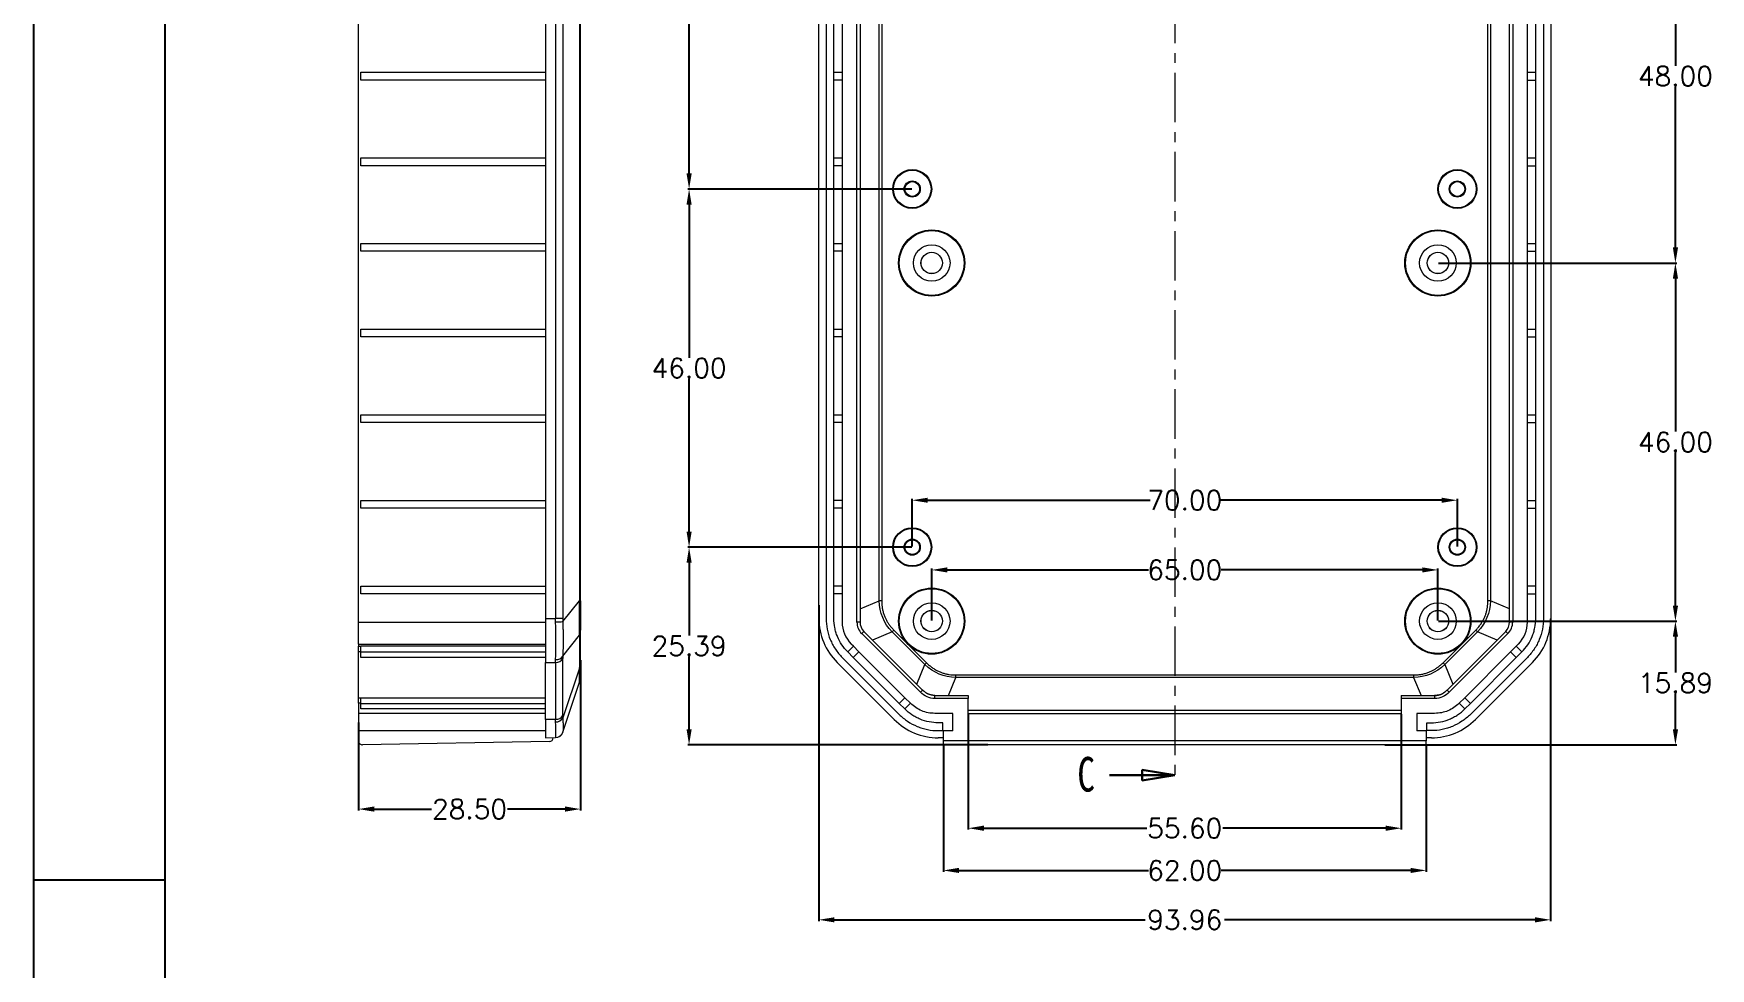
# Model space of a CAD drawing. Header units: inches. Extents: x 1153 to 4131, y 573 to 1071.
# Drawn here: x 3479.8 to 3695.2, y 792 to 912.1 of the extents above; entities that cross this region are included whole.
import ezdxf

# ---------------------------------------------------------------- set-up
doc = ezdxf.new("R2010")
doc.units = ezdxf.units.IN
doc.linetypes.add('CENTER', pattern=[10.16, 6.35, -1.27, 1.27, -1.27])
doc.styles.add('SLDTEXTSTYLE0', font='TXT', dxfattribs={"width": 0.75})
doc.styles.get("Standard").update_dxf_attribs({"font": 'txt', "bigfont": 'gbcbig.shx'})
doc.dimstyles.new('2.5', dxfattribs={"dimtxt": 2.5, "dimasz": 2, "dimexe": 0.18, "dimexo": 0.0625, "dimgap": 0.09, "dimtad": 0, "dimtih": 1, "dimtoh": 1, "dimzin": 0, "dimdsep": 46, "dimtxsty": 'Standard', "dimcen": 2, "dimadec": 0, "dimazin": 0, "dimtfac": 1, "dimtofl": 0, "dimtmove": 0, "dimatfit": 3, "dimfxl": 1, "dimtolj": 1, "dimtzin": 0, "dimarcsym": 0})

# ---------------------------------------------------------------- blocks, each defined once
blk = doc.blocks.new('_CLOSED')
at = {"color": 0, "linetype": 'ByBlock', "lineweight": -2}
for p, q in [((-1, 0.166667), (0, 0)), ((-1, 0.166667), (-1, -0.166667)), ((0, 0), (-1, -0.166667)), ((0, 0), (-1, 0))]:
    blk.add_line(p, q, dxfattribs=at)
blk = doc.blocks.new('*D364')
at = {"color": 0, "lineweight": -2}
for p, q in [((3550.06, 831.61), (3550.06, 812.28)), ((3521.56, 823.57), (3521.56, 812.28)), ((3523.56, 812.46), (3530.93, 812.46)), ((3548.06, 812.46), (3540.69, 812.46))]:
    blk.add_line(p, q, dxfattribs=at)
at = {"color": 0}
for points in [[(3523.56, 812.8), (3523.56, 812.13), (3521.56, 812.46)], [(3548.06, 812.8), (3548.06, 812.13), (3550.06, 812.46)]]:
    blk.add_solid(points, dxfattribs=at)
at = {"layer": 'Defpoints', "color": 0}
for p in [(3550.06, 831.68), (3521.56, 823.63), (3521.56, 812.46)]:
    blk.add_point(p, dxfattribs=at)
at = {"color": 0, "insert": (3535.81, 812.46), "char_height": 2.5, "attachment_point": 5}
blk.add_mtext('\\A1;28.50', dxfattribs=at)
blk = doc.blocks.new('*D365')
at = {"color": 0, "lineweight": -2}
for p, q in [((3580.67, 838.64), (3580.67, 798.06)), ((3674.63, 836.88), (3674.63, 798.06)), ((3582.67, 798.24), (3622.56, 798.24)), ((3672.63, 798.24), (3632.74, 798.24))]:
    blk.add_line(p, q, dxfattribs=at)
at = {"color": 0}
for points in [[(3582.67, 798.57), (3582.67, 797.9), (3580.67, 798.24)], [(3672.63, 798.57), (3672.63, 797.9), (3674.63, 798.24)]]:
    blk.add_solid(points, dxfattribs=at)
at = {"layer": 'Defpoints', "color": 0}
for p in [(3580.67, 838.7), (3674.63, 836.94), (3674.63, 798.24)]:
    blk.add_point(p, dxfattribs=at)
at = {"color": 0, "insert": (3627.65, 798.24), "char_height": 2.5, "attachment_point": 5}
blk.add_mtext('\\A1;93.96', dxfattribs=at)
blk = doc.blocks.new('*D366')
at = {"color": 0, "lineweight": -2}
for p, q in [((3596.65, 820.65), (3596.65, 804.4)), ((3658.65, 820.65), (3658.65, 804.4)), ((3598.65, 804.58), (3622.98, 804.58)), ((3656.65, 804.58), (3632.33, 804.58))]:
    blk.add_line(p, q, dxfattribs=at)
at = {"color": 0}
for points in [[(3598.65, 804.91), (3598.65, 804.25), (3596.65, 804.58)], [(3656.65, 804.91), (3656.65, 804.25), (3658.65, 804.58)]]:
    blk.add_solid(points, dxfattribs=at)
at = {"layer": 'Defpoints', "color": 0}
for p in [(3596.65, 820.71), (3658.65, 820.71), (3658.65, 804.58)]:
    blk.add_point(p, dxfattribs=at)
at = {"color": 0, "insert": (3627.65, 804.58), "char_height": 2.5, "attachment_point": 5}
blk.add_mtext('\\A1;62.00', dxfattribs=at)
blk = doc.blocks.new('*D367')
at = {"color": 0, "lineweight": -2}
for p, q in [((3599.85, 824.65), (3599.85, 809.82)), ((3655.45, 824.65), (3655.45, 809.82)), ((3601.85, 810), (3622.77, 810)), ((3653.45, 810), (3632.53, 810))]:
    blk.add_line(p, q, dxfattribs=at)
at = {"color": 0}
for points in [[(3601.85, 810.34), (3601.85, 809.67), (3599.85, 810)], [(3653.45, 810.34), (3653.45, 809.67), (3655.45, 810)]]:
    blk.add_solid(points, dxfattribs=at)
at = {"layer": 'Defpoints', "color": 0}
for p in [(3599.85, 824.71), (3655.45, 824.71), (3655.45, 810)]:
    blk.add_point(p, dxfattribs=at)
at = {"color": 0, "insert": (3627.65, 810), "char_height": 2.5, "attachment_point": 5}
blk.add_mtext('\\A1;55.60', dxfattribs=at)
blk = doc.blocks.new('*D368')
at = {"color": 0, "lineweight": -2}
for p, q in [((3595.15, 836.67), (3595.15, 843.36)), ((3597.15, 843.18), (3622.98, 843.18)), ((3658.15, 843.18), (3632.33, 843.18)), ((3660.15, 836.67), (3660.15, 843.36))]:
    blk.add_line(p, q, dxfattribs=at)
at = {"color": 0}
for points in [[(3597.15, 843.51), (3597.15, 842.85), (3595.15, 843.18)], [(3658.15, 843.51), (3658.15, 842.85), (3660.15, 843.18)]]:
    blk.add_solid(points, dxfattribs=at)
at = {"layer": 'Defpoints', "color": 0}
for p in [(3660.15, 843.18), (3595.15, 836.6), (3660.15, 836.6)]:
    blk.add_point(p, dxfattribs=at)
at = {"color": 0, "insert": (3627.65, 843.18), "char_height": 2.5, "attachment_point": 5}
blk.add_mtext('\\A1;65.00', dxfattribs=at)
blk = doc.blocks.new('*D369')
at = {"color": 0, "lineweight": -2}
for p, q in [((3592.65, 846.17), (3592.65, 852.31)), ((3594.65, 852.13), (3623.19, 852.13)), ((3660.65, 852.13), (3632.12, 852.13)), ((3662.65, 846.17), (3662.65, 852.31))]:
    blk.add_line(p, q, dxfattribs=at)
at = {"color": 0}
for points in [[(3594.65, 852.46), (3594.65, 851.8), (3592.65, 852.13)], [(3660.65, 852.46), (3660.65, 851.8), (3662.65, 852.13)]]:
    blk.add_solid(points, dxfattribs=at)
at = {"layer": 'Defpoints', "color": 0}
for p in [(3662.65, 852.13), (3592.65, 846.1), (3662.65, 846.1)]:
    blk.add_point(p, dxfattribs=at)
at = {"color": 0, "insert": (3627.65, 852.13), "char_height": 2.5, "attachment_point": 5}
blk.add_mtext('\\A1;70.00', dxfattribs=at)
blk = doc.blocks.new('*D370')
at = {"color": 0, "lineweight": -2}
for p, q in [((3660.22, 836.6), (3690.83, 836.6)), ((3690.65, 834.6), (3690.65, 830)), ((3690.65, 822.71), (3690.65, 827.32)), ((3653.32, 820.71), (3690.83, 820.71))]:
    blk.add_line(p, q, dxfattribs=at)
at = {"color": 0}
for points in [[(3690.32, 834.6), (3690.99, 834.6), (3690.65, 836.6)], [(3690.32, 822.71), (3690.99, 822.71), (3690.65, 820.71)]]:
    blk.add_solid(points, dxfattribs=at)
at = {"layer": 'Defpoints', "color": 0}
for p in [(3660.15, 836.6), (3690.65, 836.6), (3653.26, 820.71)]:
    blk.add_point(p, dxfattribs=at)
at = {"color": 0, "insert": (3690.65, 828.66), "char_height": 2.5, "attachment_point": 5}
blk.add_mtext('\\A1;15.89', dxfattribs=at)
blk = doc.blocks.new('*D371')
at = {"color": 0, "lineweight": -2}
for p, q in [((3660.22, 882.6), (3690.83, 882.6)), ((3690.65, 880.6), (3690.65, 860.94)), ((3690.65, 838.6), (3690.65, 858.26)), ((3660.22, 836.6), (3690.83, 836.6))]:
    blk.add_line(p, q, dxfattribs=at)
at = {"color": 0}
for points in [[(3690.32, 880.6), (3690.99, 880.6), (3690.65, 882.6)], [(3690.32, 838.6), (3690.99, 838.6), (3690.65, 836.6)]]:
    blk.add_solid(points, dxfattribs=at)
at = {"layer": 'Defpoints', "color": 0}
for p in [(3660.15, 882.6), (3690.65, 882.6), (3660.15, 836.6)]:
    blk.add_point(p, dxfattribs=at)
at = {"color": 0, "insert": (3690.65, 859.6), "char_height": 2.5, "attachment_point": 5}
blk.add_mtext('\\A1;46.00', dxfattribs=at)
blk = doc.blocks.new('*D372')
at = {"color": 0, "lineweight": -2}
for p, q in [((3660.22, 930.6), (3690.83, 930.6)), ((3690.65, 928.6), (3690.65, 907.94)), ((3690.65, 884.6), (3690.65, 905.26)), ((3660.22, 882.6), (3690.83, 882.6))]:
    blk.add_line(p, q, dxfattribs=at)
at = {"color": 0}
for points in [[(3690.32, 928.6), (3690.99, 928.6), (3690.65, 930.6)], [(3690.32, 884.6), (3690.99, 884.6), (3690.65, 882.6)]]:
    blk.add_solid(points, dxfattribs=at)
at = {"layer": 'Defpoints', "color": 0}
for p in [(3660.15, 930.6), (3690.65, 930.6), (3660.15, 882.6)]:
    blk.add_point(p, dxfattribs=at)
at = {"color": 0, "insert": (3690.65, 906.6), "char_height": 2.5, "attachment_point": 5}
blk.add_mtext('\\A1;48.00', dxfattribs=at)
blk = doc.blocks.new('*D380')
at = {"color": 0, "lineweight": -2}
for p, q in [((3592.59, 846.1), (3563.82, 846.1)), ((3564, 844.1), (3564, 834.75)), ((3564, 822.71), (3564, 832.07)), ((3602.38, 820.71), (3563.82, 820.71))]:
    blk.add_line(p, q, dxfattribs=at)
at = {"color": 0}
for points in [[(3563.67, 844.1), (3564.33, 844.1), (3564, 846.1)], [(3563.67, 822.71), (3564.33, 822.71), (3564, 820.71)]]:
    blk.add_solid(points, dxfattribs=at)
at = {"layer": 'Defpoints', "color": 0}
for p in [(3564, 846.1), (3592.65, 846.1), (3602.45, 820.71)]:
    blk.add_point(p, dxfattribs=at)
at = {"color": 0, "insert": (3564, 833.41), "char_height": 2.5, "attachment_point": 5}
blk.add_mtext('\\A1;25.39', dxfattribs=at)
blk = doc.blocks.new('*D381')
at = {"color": 0, "lineweight": -2}
for p, q in [((3592.59, 892.1), (3563.82, 892.1)), ((3564, 890.1), (3564, 870.44)), ((3564, 848.1), (3564, 867.76)), ((3592.59, 846.1), (3563.82, 846.1))]:
    blk.add_line(p, q, dxfattribs=at)
at = {"color": 0}
for points in [[(3563.67, 890.1), (3564.33, 890.1), (3564, 892.1)], [(3563.67, 848.1), (3564.33, 848.1), (3564, 846.1)]]:
    blk.add_solid(points, dxfattribs=at)
at = {"layer": 'Defpoints', "color": 0}
for p in [(3564, 892.1), (3592.65, 892.1), (3592.65, 846.1)]:
    blk.add_point(p, dxfattribs=at)
at = {"color": 0, "insert": (3564, 869.1), "char_height": 2.5, "attachment_point": 5}
blk.add_mtext('\\A1;46.00', dxfattribs=at)
blk = doc.blocks.new('*D382')
at = {"color": 0, "lineweight": -2}
for p, q in [((3592.59, 938.1), (3563.82, 938.1)), ((3564, 936.1), (3564, 916.44)), ((3564, 894.1), (3564, 913.76)), ((3592.59, 892.1), (3563.82, 892.1))]:
    blk.add_line(p, q, dxfattribs=at)
at = {"color": 0}
for points in [[(3563.67, 936.1), (3564.33, 936.1), (3564, 938.1)], [(3563.67, 894.1), (3564.33, 894.1), (3564, 892.1)]]:
    blk.add_solid(points, dxfattribs=at)
at = {"layer": 'Defpoints', "color": 0}
for p in [(3564, 938.1), (3592.65, 938.1), (3592.65, 892.1)]:
    blk.add_point(p, dxfattribs=at)
at = {"color": 0, "insert": (3564, 915.1), "char_height": 2.5, "attachment_point": 5}
blk.add_mtext('\\A1;46.00', dxfattribs=at)

msp = doc.modelspace()

# ---------------------------------------------------------------- linework, layer by layer
for p, q in [((3479.819, 1033.738), (3479.819, 572.957)), ((3496.682, 1022.767), (3496.682, 583.928)), ((3496.682, 803.347), (3479.819, 803.347))]:
    msp.add_line(p, q)
at = {"color": 1, "linetype": 'CENTER', "lineweight": 0}
msp.add_line((3626.391, 998.466), (3626.391, 816.818), dxfattribs=at)
at = {"color": 7, "linetype": 'Continuous', "lineweight": 15}
for p, q in [((3521.559, 836.486), (3521.559, 976.724)), ((3545.559, 976.271), (3545.559, 836.939)), ((3546.85, 976.248), (3546.85, 836.962)), ((3547.782, 976.248), (3547.782, 836.962)), ((3580.672, 836.939), (3580.672, 976.271)), ((3581.589, 976.253), (3581.589, 836.956)), ((3583.653, 976.724), (3583.653, 836.486)), ((3585.552, 836.485), (3585.552, 976.723)), ((3585.952, 976.723), (3585.952, 836.485)), ((3669.354, 836.485), (3669.354, 976.723)), ((3669.754, 976.723), (3669.754, 836.485)), ((3671.653, 836.486), (3671.653, 976.724)), ((3673.716, 976.253), (3673.716, 836.956)), ((3674.634, 976.271), (3674.634, 836.939)), ((3549.907, 973.985), (3549.907, 839.224)), ((3550.059, 839.224), (3550.059, 973.985)), ((3588.42, 839.224), (3588.42, 973.985)), ((3588.734, 973.985), (3588.734, 839.224)), ((3666.571, 839.224), (3666.571, 973.985)), ((3666.886, 973.985), (3666.886, 839.224)), ((3582.589, 907.105), (3582.589, 917.105)), ((3672.716, 907.105), (3672.716, 917.105)), ((3521.859, 906.105), (3521.859, 907.105)), ((3521.859, 907.105), (3545.559, 907.105)), ((3582.589, 907.105), (3583.653, 907.105)), ((3582.589, 906.105), (3582.589, 907.105)), ((3671.653, 907.105), (3672.716, 907.105)), ((3672.716, 906.105), (3672.716, 907.105)), ((3545.559, 906.105), (3521.859, 906.105)), ((3583.653, 906.105), (3582.589, 906.105)), ((3582.589, 896.105), (3582.589, 906.105)), ((3671.653, 906.105), (3672.716, 906.105)), ((3672.716, 896.105), (3672.716, 906.105)), ((3521.859, 895.105), (3521.859, 896.105)), ((3521.859, 896.105), (3545.559, 896.105)), ((3582.589, 896.105), (3583.653, 896.105)), ((3582.589, 895.105), (3582.589, 896.105)), ((3671.653, 896.105), (3672.716, 896.105)), ((3672.716, 895.105), (3672.716, 896.105)), ((3545.559, 895.105), (3521.859, 895.105)), ((3583.653, 895.105), (3582.589, 895.105)), ((3582.589, 885.105), (3582.589, 895.105)), ((3671.653, 895.105), (3672.716, 895.105)), ((3672.716, 885.105), (3672.716, 895.105)), ((3521.859, 884.105), (3521.859, 885.105)), ((3521.859, 885.105), (3545.559, 885.105)), ((3582.589, 885.105), (3583.653, 885.105)), ((3582.589, 884.105), (3582.589, 885.105)), ((3671.653, 885.105), (3672.716, 885.105)), ((3672.716, 884.105), (3672.716, 885.105)), ((3545.559, 884.105), (3521.859, 884.105)), ((3583.653, 884.105), (3582.589, 884.105)), ((3582.589, 874.105), (3582.589, 884.105)), ((3671.653, 884.105), (3672.716, 884.105)), ((3672.716, 874.105), (3672.716, 884.105)), ((3521.859, 873.105), (3521.859, 874.105)), ((3521.859, 874.105), (3545.559, 874.105)), ((3545.559, 873.105), (3521.859, 873.105)), ((3582.589, 874.105), (3583.653, 874.105)), ((3582.589, 873.105), (3582.589, 874.105)), ((3583.653, 873.105), (3582.589, 873.105)), ((3582.589, 863.105), (3582.589, 873.105)), ((3671.653, 874.105), (3672.716, 874.105)), ((3671.653, 873.105), (3672.716, 873.105)), ((3672.716, 873.105), (3672.716, 874.105)), ((3672.716, 863.105), (3672.716, 873.105)), ((3521.859, 862.105), (3521.859, 863.105)), ((3521.859, 863.105), (3545.559, 863.105)), ((3545.559, 862.105), (3521.859, 862.105)), ((3582.589, 863.105), (3583.653, 863.105)), ((3582.589, 862.105), (3582.589, 863.105)), ((3583.653, 862.105), (3582.589, 862.105)), ((3582.589, 852.105), (3582.589, 862.105)), ((3671.653, 863.105), (3672.716, 863.105)), ((3671.653, 862.105), (3672.716, 862.105)), ((3672.716, 862.105), (3672.716, 863.105)), ((3672.716, 852.105), (3672.716, 862.105)), ((3521.859, 851.105), (3521.859, 852.105)), ((3521.859, 852.105), (3545.559, 852.105)), ((3545.559, 851.105), (3521.859, 851.105)), ((3583.653, 852.105), (3582.589, 852.105)), ((3582.589, 851.105), (3582.589, 852.105)), ((3583.653, 851.105), (3582.589, 851.105)), ((3582.589, 841.105), (3582.589, 851.105)), ((3671.653, 852.105), (3672.716, 852.105)), ((3671.653, 851.105), (3672.716, 851.105)), ((3672.716, 851.105), (3672.716, 852.105)), ((3672.716, 841.105), (3672.716, 851.105)), ((3521.859, 840.105), (3521.859, 841.105)), ((3521.859, 841.105), (3545.559, 841.105)), ((3545.559, 840.105), (3521.859, 840.105)), ((3583.653, 841.105), (3582.589, 841.105)), ((3582.589, 840.105), (3582.589, 841.105)), ((3583.653, 840.105), (3582.589, 840.105)), ((3582.589, 836.956), (3582.589, 840.105)), ((3672.716, 841.105), (3671.653, 841.105)), ((3671.653, 840.105), (3672.716, 840.105)), ((3672.716, 840.105), (3672.716, 841.105)), ((3672.716, 836.956), (3672.716, 840.105)), ((3547.786, 836.551), (3549.907, 839.224)), ((3549.907, 839.224), (3550.059, 839.224)), ((3585.952, 838.193), (3588.42, 839.224)), ((3588.734, 839.224), (3588.42, 839.224)), ((3666.886, 839.224), (3666.571, 839.224)), ((3669.354, 838.193), (3666.886, 839.224)), ((3521.559, 836.486), (3545.559, 836.486)), ((3521.559, 833.657), (3521.559, 836.486)), ((3545.559, 836.939), (3546.85, 836.962)), ((3545.559, 836.939), (3545.559, 831.283)), ((3547.782, 836.962), (3546.85, 836.962)), ((3585.952, 836.485), (3585.552, 836.485)), ((3669.754, 836.485), (3669.354, 836.485)), ((3521.559, 833.657), (3545.559, 833.657)), ((3521.559, 833.657), (3521.559, 833.375)), ((3521.559, 833.375), (3521.859, 833.375)), ((3521.559, 832.667), (3521.559, 833.375)), ((3521.859, 832.644), (3521.859, 833.375)), ((3545.559, 833.375), (3521.859, 833.375)), ((3547.785, 832.105), (3549.907, 834.781)), ((3549.907, 834.781), (3549.907, 830.583)), ((3550.059, 831.249), (3550.059, 835.447)), ((3585.107, 833.375), (3584.375, 832.644)), ((3585.107, 833.375), (3584.824, 833.657)), ((3585.107, 833.375), (3585.813, 832.667)), ((3586.167, 835), (3586.45, 835.283)), ((3593.702, 827.465), (3586.167, 835)), ((3586.45, 835.283), (3593.982, 827.751)), ((3590.075, 835.225), (3587.559, 834.174)), ((3590.075, 835.225), (3590.297, 835.447)), ((3594.273, 831.027), (3590.075, 835.225)), ((3590.297, 835.447), (3594.495, 831.249)), ((3660.811, 831.249), (3665.009, 835.447)), ((3665.231, 835.225), (3661.032, 831.027)), ((3661.324, 827.751), (3668.856, 835.283)), ((3669.139, 835), (3661.604, 827.465)), ((3665.009, 835.447), (3665.231, 835.225)), ((3667.747, 834.174), (3665.231, 835.225)), ((3668.856, 835.283), (3669.139, 835)), ((3669.493, 832.667), (3670.199, 833.375)), ((3670.481, 833.657), (3670.199, 833.375)), ((3670.93, 832.644), (3670.199, 833.375)), ((3521.859, 832.667), (3521.559, 832.667)), ((3521.559, 826.765), (3521.559, 832.667)), ((3521.859, 831.937), (3521.859, 832.644)), ((3521.859, 832.644), (3545.559, 832.644)), ((3545.559, 831.937), (3521.859, 831.937)), ((3545.559, 831.283), (3546.856, 831.305)), ((3545.559, 823.966), (3545.559, 831.283)), ((3546.856, 831.305), (3546.856, 823.989)), ((3547.78, 824.474), (3547.78, 831.79)), ((3583.014, 831.283), (3590.331, 823.966)), ((3583.668, 831.937), (3590.985, 824.62)), ((3585.082, 831.937), (3584.375, 832.644)), ((3585.813, 832.667), (3585.082, 831.937)), ((3590.985, 826.034), (3585.082, 831.937)), ((3585.813, 832.667), (3591.715, 826.765)), ((3594.495, 831.249), (3594.273, 831.027)), ((3661.032, 831.027), (3660.811, 831.249)), ((3663.59, 826.765), (3669.493, 832.667)), ((3671.637, 831.937), (3664.321, 824.62)), ((3664.321, 826.034), (3670.223, 831.937)), ((3664.975, 823.966), (3672.291, 831.283)), ((3669.493, 832.667), (3670.223, 831.937)), ((3670.223, 831.937), (3670.93, 832.644)), ((3549.907, 830.583), (3547.785, 824.178)), ((3593.222, 828.511), (3594.273, 831.027)), ((3597.304, 827.055), (3598.272, 829.372)), ((3598.272, 829.372), (3598.272, 829.686)), ((3598.272, 829.686), (3657.033, 829.686)), ((3657.033, 829.372), (3598.272, 829.372)), ((3657.033, 829.686), (3657.033, 829.372)), ((3657.033, 829.372), (3658.001, 827.055)), ((3661.032, 831.027), (3662.084, 828.511)), ((3547.786, 822.344), (3549.907, 828.743)), ((3549.916, 828.799), (3549.92, 828.809)), ((3549.932, 828.836), (3549.942, 828.857)), ((3593.982, 827.751), (3593.702, 827.465)), ((3595.568, 826.655), (3595.568, 827.055)), ((3595.568, 827.055), (3599.853, 827.055)), ((3599.853, 827.055), (3599.853, 826.655)), ((3655.453, 827.055), (3659.737, 827.055)), ((3655.453, 827.055), (3655.453, 826.655)), ((3659.737, 827.055), (3659.737, 826.655)), ((3661.324, 827.751), (3661.604, 827.465)), ((3521.559, 826.765), (3521.859, 826.765)), ((3521.559, 826.059), (3521.559, 826.765)), ((3521.859, 826.059), (3521.559, 826.059)), ((3545.559, 824.755), (3521.559, 824.755)), ((3521.559, 824.755), (3521.559, 822.505)), ((3521.859, 826.765), (3545.559, 826.765)), ((3521.859, 826.034), (3521.859, 826.765)), ((3521.859, 825.327), (3521.859, 826.034)), ((3521.859, 826.034), (3545.559, 826.034)), ((3545.559, 825.327), (3521.859, 825.327)), ((3590.985, 826.034), (3591.715, 826.765)), ((3591.692, 825.327), (3590.985, 826.034)), ((3592.423, 826.059), (3591.692, 825.327)), ((3591.715, 826.765), (3592.423, 826.059)), ((3599.853, 826.655), (3595.568, 826.655)), ((3597.853, 824.755), (3595.568, 824.755)), ((3597.853, 822.505), (3597.853, 824.755)), ((3599.853, 824.711), (3599.853, 826.655)), ((3655.453, 825.14), (3599.853, 825.14)), ((3655.453, 826.655), (3655.453, 824.711)), ((3659.737, 826.655), (3655.453, 826.655)), ((3659.737, 824.755), (3657.453, 824.755)), ((3657.453, 824.755), (3657.453, 822.505)), ((3662.882, 826.059), (3663.59, 826.765)), ((3663.614, 825.327), (3662.882, 826.059)), ((3664.321, 826.034), (3663.59, 826.765)), ((3663.614, 825.327), (3664.321, 826.034)), ((3546.856, 823.989), (3545.559, 823.966)), ((3545.559, 823.966), (3545.559, 821.624)), ((3596.568, 823.541), (3596.004, 823.541)), ((3596.568, 822.541), (3596.568, 823.541)), ((3655.453, 824.711), (3599.853, 824.711)), ((3658.737, 823.541), (3659.301, 823.541)), ((3658.737, 822.541), (3658.737, 823.541)), ((3545.559, 822.505), (3521.559, 822.505)), ((3521.559, 822.505), (3521.559, 821.213)), ((3546.067, 821.132), (3522.067, 820.714)), ((3545.559, 821.624), (3546.85, 821.646)), ((3546.559, 821.641), (3546.559, 821.632)), ((3596.653, 821.624), (3595.987, 821.624)), ((3596.004, 822.541), (3596.568, 822.541)), ((3596.653, 821.213), (3596.653, 822.505)), ((3597.853, 822.505), (3596.653, 822.505)), ((3658.653, 821.213), (3596.653, 821.213)), ((3596.653, 820.714), (3596.653, 821.213)), ((3658.653, 820.714), (3596.653, 820.714)), ((3658.653, 822.505), (3657.453, 822.505)), ((3658.653, 822.505), (3658.653, 821.213)), ((3659.318, 821.624), (3658.653, 821.624)), ((3658.653, 820.714), (3658.653, 821.213)), ((3659.301, 822.541), (3658.737, 822.541))]:
    msp.add_line(p, q, dxfattribs=at)
at = {"color": 7, "linetype": 'Continuous', "lineweight": 30}
msp.add_line((3617.991, 816.818), (3626.391, 816.818), dxfattribs=at)
at = {"color": 7, "linetype": 'Continuous', "lineweight": 15}
for centre, radius in [((3592.653, 892.105), 2.5), ((3592.653, 892.105), 2.413), ((3662.653, 892.105), 2.5), ((3662.653, 892.105), 2.413), ((3592.653, 892.105), 1.037), ((3592.653, 892.105), 0.95), ((3662.653, 892.105), 1.037), ((3662.653, 892.105), 0.95), ((3595.153, 882.605), 4.25), ((3595.153, 882.605), 4.158), ((3660.153, 882.605), 4.25), ((3660.153, 882.605), 4.158), ((3595.153, 882.605), 2.35), ((3595.153, 882.605), 1.377), ((3595.153, 882.605), 1.37), ((3660.153, 882.605), 2.35), ((3660.153, 882.605), 1.377), ((3660.153, 882.605), 1.37), ((3592.653, 846.105), 2.5), ((3592.653, 846.105), 2.413), ((3662.653, 846.105), 2.5), ((3662.653, 846.105), 2.413), ((3592.653, 846.105), 1.037), ((3592.653, 846.105), 0.95), ((3662.653, 846.105), 1.037), ((3662.653, 846.105), 0.95), ((3595.153, 836.605), 4.25), ((3595.153, 836.605), 4.158), ((3660.153, 836.605), 4.25), ((3660.153, 836.605), 4.158), ((3595.153, 836.605), 2.35), ((3595.153, 836.605), 1.377), ((3595.153, 836.605), 1.37), ((3660.153, 836.605), 2.35), ((3660.153, 836.605), 1.377), ((3660.153, 836.605), 1.37)]:
    msp.add_circle(centre, radius, dxfattribs=at)
for centre, radius, start, end in [((3546.845, 844.07), 7.578, 270.07897, 277.13481), ((3587.653, 836.486), 4, 180, 225), ((3587.652, 836.485), 2.1, 180, 225), ((3587.652, 836.485), 1.7, 179.99999, 224.99999), ((3667.654, 836.485), 1.7, 315.00001, 0.00012), ((3667.654, 836.485), 2.1, 315, 0), ((3667.653, 836.486), 4, 315, 0), ((3548.491, 835.454), 1.567, 334.59541, 359.75455), ((3546.911, 832.324), 1.02, 266.89874, 328.44823), ((3546.943, 832.682), 1.021, 265.33254, 325.55779), ((3548.491, 831.256), 1.567, 334.59571, 359.75453), ((3547.059, 829.686), 3, 341.66713, 360), ((3546.911, 825.008), 1.02, 266.89874, 328.44823), ((3546.889, 824.674), 1.024, 268.35805, 331.01516), ((3522.059, 821.213), 0.5, 180, 271), ((3546.059, 821.632), 0.5, 271, 0), ((3546.833, 822.646), 1, 271, 341.66713), ((3546.839, 822.658), 0.998, 270.95132, 341.63497)]:
    msp.add_arc(centre, radius, start, end, dxfattribs=at)
for centre, major_axis, start_param, end_param in [((3588.673, 836.941), (5.659, 5.659), 2.3563468, 3.1415927), ((3666.633, 836.941), (5.659, -5.659), 0, 0.7852459), ((3595.989, 829.625), (-5.659, -5.659), 0, 0.7852459), ((3659.316, 829.625), (-5.659, 5.659), 2.3563468, 3.1415927)]:
    msp.add_ellipse(centre, major_axis=major_axis, ratio=0.9996955, start_param=start_param, end_param=end_param, dxfattribs=at)
for points in [[(3549.907, 834.781), (3549.935, 836.036), (3549.934, 837.53), (3549.907, 839.224)], [(3550.059, 839.224), (3550.059, 837.754), (3550.059, 836.484), (3550.059, 835.447)], [(3590.075, 835.225), (3589.004, 836.335), (3588.448, 837.679), (3588.42, 839.224)], [(3666.886, 839.224), (3666.858, 837.679), (3666.301, 836.335), (3665.231, 835.225)], [(3546.86, 831.665), (3546.892, 833), (3546.889, 834.716), (3546.855, 836.492)], [(3546.856, 831.305), (3546.856, 831.422), (3546.857, 831.542), (3546.86, 831.665)], [(3547.785, 832.105), (3547.782, 831.997), (3547.78, 831.892), (3547.78, 831.79)], [(3550.059, 831.249), (3550.059, 830.212), (3550.059, 829.686), (3550.059, 829.686)], [(3549.907, 828.743), (3549.934, 828.827), (3549.935, 829.446), (3549.907, 830.583)], [(3598.272, 829.372), (3596.727, 829.4), (3595.383, 829.956), (3594.273, 831.027)], [(3661.032, 831.027), (3659.923, 829.956), (3658.578, 829.4), (3657.033, 829.372)], [(3595.568, 826.655), (3594.84, 826.655), (3594.211, 826.975), (3593.702, 827.465)], [(3661.604, 827.465), (3661.095, 826.975), (3660.465, 826.655), (3659.737, 826.655)], [(3546.855, 821.66), (3546.889, 821.765), (3546.892, 822.474), (3546.86, 823.651)], [(3547.78, 824.474), (3547.78, 824.372), (3547.782, 824.274), (3547.785, 824.178)], [(3546.85, 821.646), (3546.851, 821.646), (3546.852, 821.651), (3546.855, 821.66)]]:
    msp.add_open_spline(points, degree=3, dxfattribs=at)
for points, knots in [([(3588.734, 839.224), (3588.735, 839.143), (3588.737, 838.982), (3588.752, 838.743), (3588.776, 838.507), (3588.81, 838.275), (3588.853, 838.047), (3588.907, 837.822), (3588.97, 837.602), (3589.042, 837.385), (3589.147, 837.116), (3589.294, 836.798), (3589.498, 836.438), (3589.733, 836.092), (3589.998, 835.758), (3590.196, 835.551), (3590.297, 835.447)], [0, 0, 0, 0, 0.05791412, 0.11501008, 0.17138503, 0.22713991, 0.28237902, 0.33720964, 0.39174145, 0.44608593, 0.50035573, 0.59800541, 0.69615656, 0.79545942, 0.89654203, 1, 1, 1, 1]), ([(3665.009, 835.447), (3665.065, 835.505), (3665.178, 835.62), (3665.336, 835.799), (3665.485, 835.983), (3665.625, 836.171), (3665.755, 836.363), (3665.876, 836.559), (3665.987, 836.759), (3666.089, 836.964), (3666.205, 837.228), (3666.326, 837.557), (3666.436, 837.957), (3666.514, 838.368), (3666.562, 838.792), (3666.568, 839.079), (3666.571, 839.224)], [0, 0, 0, 0, 0.0577869, 0.1147688, 0.1710436, 0.2267128, 0.281881, 0.336656, 0.3911479, 0.4454683, 0.49973, 0.5974056, 0.6956342, 0.7950646, 0.8963223, 1, 1, 1, 1]), ([(3546.855, 836.492), (3546.854, 836.57), (3546.851, 836.727), (3546.851, 836.883), (3546.85, 836.962)], [0, 0, 0, 0, 0.49993614, 1, 1, 1, 1]), ([(3547.782, 836.962), (3547.782, 836.893), (3547.783, 836.756), (3547.785, 836.619), (3547.786, 836.551)], [0, 0, 0, 0, 0.5000184, 1, 1, 1, 1]), ([(3547.786, 836.551), (3547.788, 836.46), (3547.793, 836.279), (3547.798, 836.009), (3547.804, 835.74), (3547.808, 835.474), (3547.812, 835.211), (3547.815, 834.949), (3547.817, 834.69), (3547.819, 834.434), (3547.819, 834.112), (3547.818, 833.732), (3547.813, 833.3), (3547.806, 832.884), (3547.797, 832.483), (3547.789, 832.231), (3547.785, 832.105)], [0, 0, 0, 0, 0.0558866, 0.1115503, 0.1670509, 0.222449, 0.2778052, 0.3331804, 0.3886355, 0.444231, 0.500027, 0.6002676, 0.7000321, 0.7996734, 0.8995455, 1, 1, 1, 1]), ([(3581.589, 836.956), (3581.589, 836.489), (3581.635, 836.026), (3581.818, 835.108), (3581.953, 834.666), (3582.218, 834.027), (3582.316, 833.818), (3582.535, 833.408), (3582.656, 833.207), (3583.043, 832.626), (3583.337, 832.267), (3583.668, 831.937)], [0, 0, 0, 0, 0.25, 0.25, 0.5, 0.5, 0.625, 0.625, 0.75, 0.75, 1, 1, 1, 1]), ([(3584.375, 832.644), (3584.091, 832.928), (3583.838, 833.237), (3583.392, 833.905), (3583.205, 834.256), (3582.978, 834.805), (3582.911, 834.992), (3582.794, 835.374), (3582.745, 835.57), (3582.628, 836.158), (3582.589, 836.555), (3582.589, 836.956)], [0, 0, 0, 0, 0.25, 0.25, 0.5, 0.5, 0.625, 0.625, 0.75, 0.75, 1, 1, 1, 1]), ([(3670.93, 832.644), (3671.214, 832.928), (3671.468, 833.237), (3671.914, 833.905), (3672.1, 834.256), (3672.328, 834.805), (3672.395, 834.992), (3672.511, 835.374), (3672.56, 835.57), (3672.677, 836.158), (3672.716, 836.555), (3672.716, 836.956)], [0, 0, 0, 0, 0.25, 0.25, 0.5, 0.5, 0.625, 0.625, 0.75, 0.75, 1, 1, 1, 1]), ([(3673.716, 836.956), (3673.716, 836.489), (3673.671, 836.026), (3673.488, 835.108), (3673.353, 834.666), (3673.088, 834.027), (3672.989, 833.818), (3672.77, 833.408), (3672.65, 833.207), (3672.262, 832.626), (3671.968, 832.267), (3671.637, 831.937)], [0, 0, 0, 0, 0.25, 0.25, 0.5, 0.5, 0.625, 0.625, 0.75, 0.75, 1, 1, 1, 1]), ([(3594.495, 831.249), (3594.553, 831.192), (3594.668, 831.08), (3594.847, 830.922), (3595.031, 830.772), (3595.219, 830.632), (3595.411, 830.502), (3595.607, 830.381), (3595.807, 830.27), (3596.012, 830.169), (3596.276, 830.052), (3596.605, 829.932), (3597.005, 829.822), (3597.416, 829.744), (3597.84, 829.695), (3598.127, 829.689), (3598.272, 829.686)], [0, 0, 0, 0, 0.0577869, 0.1147688, 0.1710436, 0.2267128, 0.281881, 0.336656, 0.3911479, 0.4454683, 0.49973, 0.5974056, 0.6956342, 0.7950646, 0.8963223, 1, 1, 1, 1]), ([(3657.033, 829.686), (3657.114, 829.687), (3657.275, 829.689), (3657.515, 829.704), (3657.751, 829.728), (3657.983, 829.762), (3658.211, 829.806), (3658.435, 829.859), (3658.656, 829.922), (3658.872, 829.994), (3659.142, 830.099), (3659.46, 830.246), (3659.82, 830.45), (3660.166, 830.685), (3660.499, 830.95), (3660.706, 831.149), (3660.811, 831.249)], [0, 0, 0, 0, 0.0579141, 0.1150101, 0.171385, 0.2271399, 0.282379, 0.3372096, 0.3917415, 0.4460859, 0.5003557, 0.5980054, 0.6961566, 0.7954594, 0.896542, 1, 1, 1, 1]), ([(3595.088, 827.109), (3595.071, 827.113), (3595.035, 827.122), (3594.983, 827.136), (3594.93, 827.151), (3594.869, 827.171), (3594.802, 827.195), (3594.733, 827.223), (3594.662, 827.254), (3594.585, 827.293), (3594.499, 827.341), (3594.423, 827.39), (3594.356, 827.435), (3594.296, 827.479), (3594.237, 827.525), (3594.18, 827.572), (3594.117, 827.625), (3594.053, 827.683), (3594.005, 827.729), (3593.982, 827.751)], [0, 0, 0, 0, 0.0367955, 0.0780198, 0.1241336, 0.17353, 0.2485939, 0.3210631, 0.373072, 0.4390592, 0.4976782, 0.5530708, 0.6231528, 0.6861378, 0.748987, 0.8184466, 0.8745224, 0.9401301, 1, 1, 1, 1]), ([(3595.568, 827.055), (3595.532, 827.055), (3595.451, 827.056), (3595.313, 827.068), (3595.189, 827.087), (3595.11, 827.104), (3595.088, 827.109)], [0, 0, 0, 0, 0.22433479, 0.50006533, 0.85956937, 1, 1, 1, 1]), ([(3595.568, 827.055), (3595.55, 827.055), (3595.509, 827.055), (3595.441, 827.058), (3595.378, 827.063), (3595.309, 827.07), (3595.24, 827.08), (3595.159, 827.094), (3595.111, 827.104), (3595.088, 827.109)], [0, 0, 0, 0, 0.1109526, 0.2503332, 0.4160094, 0.5014495, 0.6791327, 0.8432, 1, 1, 1, 1]), ([(3660.218, 827.109), (3660.196, 827.105), (3660.117, 827.087), (3659.993, 827.068), (3659.854, 827.056), (3659.774, 827.055), (3659.737, 827.055)], [0, 0, 0, 0, 0.1388658, 0.4999337, 0.7754436, 1, 1, 1, 1]), ([(3659.737, 827.055), (3659.756, 827.055), (3659.797, 827.055), (3659.865, 827.058), (3659.928, 827.063), (3659.997, 827.07), (3660.066, 827.08), (3660.146, 827.094), (3660.194, 827.104), (3660.218, 827.109)], [0, 0, 0, 0, 0.1110845, 0.2499391, 0.4204142, 0.500754, 0.6785902, 0.8431076, 1, 1, 1, 1]), ([(3660.218, 827.109), (3660.235, 827.114), (3660.271, 827.122), (3660.324, 827.136), (3660.376, 827.152), (3660.438, 827.171), (3660.505, 827.196), (3660.577, 827.225), (3660.65, 827.258), (3660.731, 827.298), (3660.818, 827.348), (3660.892, 827.396), (3660.957, 827.441), (3661.006, 827.477), (3661.044, 827.506), (3661.084, 827.537), (3661.135, 827.58), (3661.2, 827.636), (3661.262, 827.692), (3661.304, 827.732), (3661.324, 827.751)], [0, 0, 0, 0, 0.0374549, 0.07944, 0.1263887, 0.1715165, 0.2532508, 0.3246221, 0.3798373, 0.4458303, 0.5065227, 0.5621061, 0.6295063, 0.6918071, 0.723027, 0.7544436, 0.8271492, 0.891345, 0.948326, 1, 1, 1, 1]), ([(3521.559, 826.059), (3521.559, 825.855), (3521.559, 825.667), (3521.559, 825.343), (3521.559, 825.205), (3521.559, 824.982), (3521.559, 824.898), (3521.559, 824.784), (3521.559, 824.755), (3521.559, 824.755)], [0, 0, 0, 0, 0.25, 0.25, 0.5, 0.5, 0.75, 0.75, 1, 1, 1, 1]), ([(3596.004, 823.541), (3595.603, 823.541), (3595.205, 823.58), (3594.417, 823.738), (3594.037, 823.854), (3593.488, 824.081), (3593.308, 824.166), (3592.956, 824.354), (3592.783, 824.457), (3592.284, 824.79), (3591.976, 825.043), (3591.692, 825.327)], [0, 0, 0, 0, 0.25, 0.25, 0.5, 0.5, 0.625, 0.625, 0.75, 0.75, 1, 1, 1, 1]), ([(3595.568, 824.755), (3595.274, 824.755), (3594.986, 824.783), (3594.418, 824.896), (3594.136, 824.982), (3593.597, 825.204), (3593.341, 825.339), (3592.86, 825.663), (3592.635, 825.855), (3592.423, 826.059)], [0, 0, 0, 0, 0.25, 0.25, 0.5, 0.5, 0.75, 0.75, 1, 1, 1, 1]), ([(3659.301, 823.541), (3659.703, 823.541), (3660.101, 823.58), (3660.889, 823.738), (3661.269, 823.854), (3661.818, 824.081), (3661.997, 824.166), (3662.35, 824.354), (3662.523, 824.457), (3663.021, 824.79), (3663.33, 825.043), (3663.614, 825.327)], [0, 0, 0, 0, 0.25, 0.25, 0.5, 0.5, 0.625, 0.625, 0.75, 0.75, 1, 1, 1, 1]), ([(3662.882, 826.059), (3662.672, 825.855), (3662.451, 825.667), (3661.971, 825.343), (3661.711, 825.205), (3661.171, 824.982), (3660.894, 824.898), (3660.325, 824.784), (3660.031, 824.755), (3659.737, 824.755)], [0, 0, 0, 0, 0.25, 0.25, 0.5, 0.5, 0.75, 0.75, 1, 1, 1, 1]), ([(3546.86, 823.651), (3546.859, 823.706), (3546.856, 823.816), (3546.856, 823.931), (3546.856, 823.989)], [0, 0, 0, 0, 0.5001027, 1, 1, 1, 1]), ([(3547.785, 824.178), (3547.787, 824.12), (3547.792, 824.002), (3547.798, 823.836), (3547.803, 823.678), (3547.808, 823.528), (3547.812, 823.386), (3547.815, 823.253), (3547.817, 823.127), (3547.819, 823.01), (3547.819, 822.873), (3547.818, 822.726), (3547.814, 822.583), (3547.807, 822.472), (3547.798, 822.388), (3547.79, 822.359), (3547.786, 822.344)], [0, 0, 0, 0, 0.05590516, 0.1115833, 0.16709415, 0.22249792, 0.27785522, 0.33322679, 0.38867331, 0.44425525, 0.50003261, 0.6003031, 0.70008131, 0.79972064, 0.89957601, 1, 1, 1, 1]), ([(3590.985, 824.62), (3591.315, 824.289), (3591.675, 823.994), (3592.453, 823.475), (3592.861, 823.258), (3593.501, 822.993), (3593.718, 822.915), (3594.163, 822.78), (3594.39, 822.723), (3595.075, 822.587), (3595.537, 822.541), (3596.004, 822.541)], [0, 0, 0, 0, 0.25, 0.25, 0.5, 0.5, 0.625, 0.625, 0.75, 0.75, 1, 1, 1, 1]), ([(3664.321, 824.62), (3663.99, 824.289), (3663.63, 823.994), (3662.852, 823.475), (3662.444, 823.258), (3661.805, 822.993), (3661.587, 822.915), (3661.143, 822.78), (3660.915, 822.723), (3660.231, 822.587), (3659.769, 822.541), (3659.301, 822.541)], [0, 0, 0, 0, 0.25, 0.25, 0.5, 0.5, 0.625, 0.625, 0.75, 0.75, 1, 1, 1, 1]), ([(3547.786, 822.344), (3547.785, 822.34), (3547.783, 822.333), (3547.782, 822.332), (3547.782, 822.332)], [0, 0, 0, 0, 0.4999816, 1, 1, 1, 1])]:
    msp.add_open_spline(points, degree=3, knots=knots, dxfattribs=at)

# ---------------------------------------------------------------- block references
at = {"color": 7, "linetype": 'Continuous', "lineweight": 30, "xscale": 4.200000000000045, "yscale": 4.199999999999989, "zscale": 0.7}
msp.add_blockref('_CLOSED', (3626.391, 816.818), dxfattribs=at)

# ---------------------------------------------------------------- texts
at = {"color": 7, "linetype": 'Continuous', "insert": (3613.85, 819.161), "char_height": 4.445, "attachment_point": 1, "style": 'SLDTEXTSTYLE0'}
msp.add_mtext('C', dxfattribs=at)

# ---------------------------------------------------------------- dimensions: what is measured, and where the dimension line sits
for base, p1, p2, picture, middle in [((3564.001, 938.105), (3592.653, 892.105), (3592.653, 938.105), '*D382', (3564.001, 915.105)), ((3690.652, 930.605), (3660.153, 882.605), (3660.153, 930.605), '*D372', (3690.652, 906.605)), ((3564.001, 892.105), (3592.653, 846.105), (3592.653, 892.105), '*D381', (3564.001, 869.105)), ((3690.652, 882.605), (3660.153, 836.605), (3660.153, 882.605), '*D371', (3690.652, 859.605)), ((3564.001, 846.105), (3602.445, 820.714), (3592.653, 846.105), '*D380', (3564.001, 833.409)), ((3690.652, 836.605), (3653.261, 820.714), (3660.153, 836.605), '*D370', (3690.652, 828.659))]:
    dim = msp.add_linear_dim(base=base, p1=p1, p2=p2, angle=90, dimstyle='2.5')
    dim.commit()
    dim.dimension.update_dxf_attribs({"geometry": picture, "text_midpoint": middle})
for base, p1, p2, picture, middle in [((3662.653, 852.131), (3592.653, 846.105), (3662.653, 846.105), '*D369', (3627.653, 852.131)), ((3660.153, 843.18), (3595.153, 836.605), (3660.153, 836.605), '*D368', (3627.653, 843.18)), ((3521.559, 812.464), (3550.059, 831.675), (3521.559, 823.63), '*D364', (3535.809, 812.464))]:
    dim = msp.add_linear_dim(base=base, p1=p1, p2=p2, dimstyle='2.5')
    dim.commit()
    dim.dimension.update_dxf_attribs({"geometry": picture, "text_midpoint": middle})
for base, p1, p2, picture, middle in [((3674.634, 798.237), (3580.672, 838.701), (3674.634, 836.939), '*D365', (3627.653, 798.237)), ((3655.453, 810.002), (3599.853, 824.711), (3655.453, 824.711), '*D367', (3627.653, 810.002)), ((3658.653, 804.579), (3596.653, 820.714), (3658.653, 820.714), '*D366', (3627.653, 804.579))]:
    dim = msp.add_linear_dim(base=base, p1=p1, p2=p2, dimstyle='2.5')
    dim.commit()
    dim.dimension.update_dxf_attribs({"geometry": picture, "text_midpoint": middle, "dimtype": 160})

doc.saveas('drawing.dxf')
